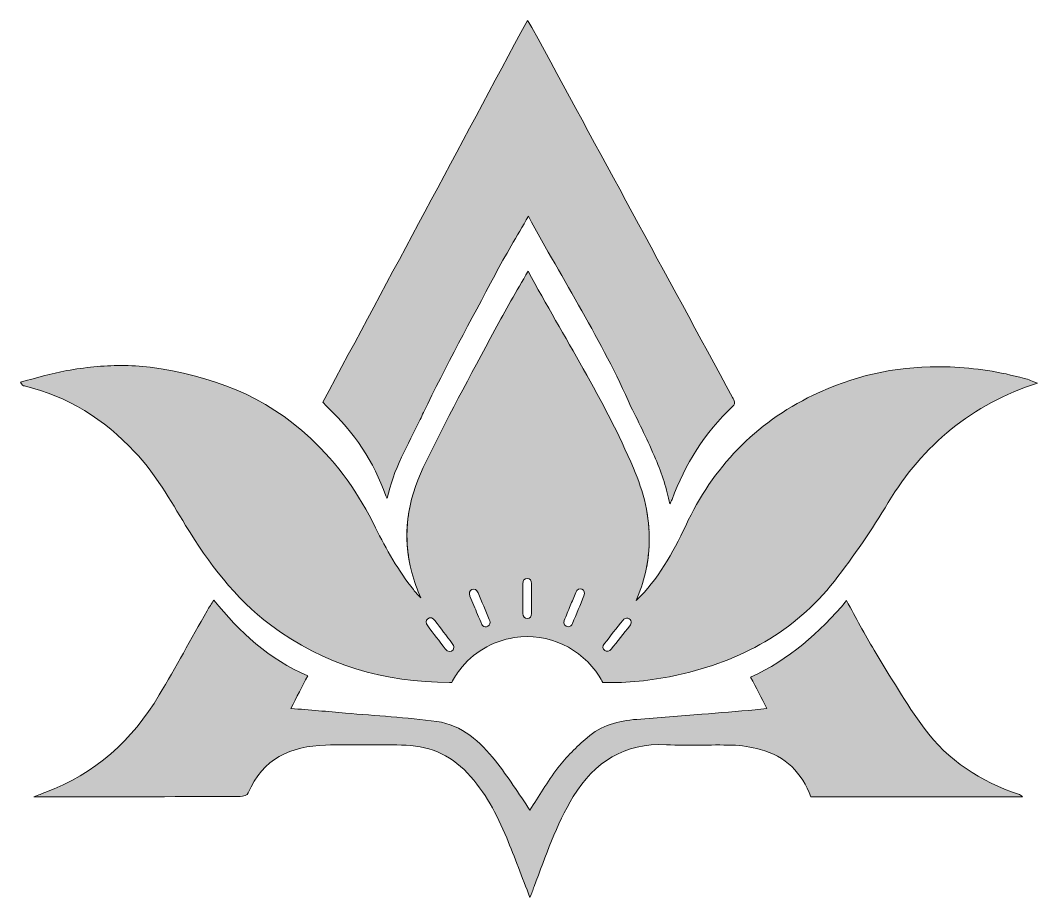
# Model space of a CAD drawing. Extents: x 221 to 859, y 265 to 815.
import ezdxf

# ---------------------------------------------------------------- set-up
doc = ezdxf.new("R2010")
doc.units = 0
doc.header["$MEASUREMENT"] = 0
doc.layers.add('Layer 1', color=7, linetype='Continuous')

# ---------------------------------------------------------------- blocks, each defined once
blk = doc.blocks.new('block 3')
at = {"layer": 'Layer 1', "true_color": 0x4f158e}
h = blk.add_hatch(color=194, dxfattribs=at)
h.dxf.hatch_style = 2
edge = h.paths.add_edge_path()
edge.add_spline(control_points=[(413.79, 572.44), (430.36, 556.65), (442.94, 538.42), (450.24, 516.94), (450.54, 516.41), (450.84, 515.89), (451.14, 515.36), (453.09, 523.96), (456.11, 532.55), (460.21, 541.11), (464, 549.03), (467.93, 556.91), (471.93, 564.75), (472.56, 566.21), (473.21, 567.67), (473.9, 569.12), (487.91, 598.36), (503.54, 626.83), (518.74, 655.49), (525.17, 667.61), (532.28, 679.37), (539.62, 692.24), (561.39, 651.83), (585.77, 613.95), (603.85, 572.74), (609.32, 562.08), (614.51, 551.23), (619.23, 540.17), (623.38, 530.44), (626.35, 521.06), (628.18, 511.9), (628.64, 512.8), (629.12, 513.7), (629.6, 514.59), (637.74, 536.76), (649.97, 556.37), (667.55, 572.96), (669.84, 575.12), (668.55, 576.63), (667.51, 578.55), (625.6, 655.87), (583.71, 733.21), (541.81, 810.54), (541.08, 811.87), (540.19, 813.11), (539.01, 814.96), (496.04, 734.7), (453.45, 655.17), (410.83, 575.57), (411.99, 574.34), (412.85, 573.34), (413.79, 572.44)], knot_values=[0, 0, 0, 0, 1, 1, 1, 2, 2, 2, 3, 3, 3, 4, 4, 4, 5, 5, 5, 6, 6, 6, 7, 7, 7, 8, 8, 8, 9, 9, 9, 10, 10, 10, 11, 11, 11, 12, 12, 12, 13, 13, 13, 14, 14, 14, 15, 15, 15, 16, 16, 16, 17, 17, 17, 17], degree=3, periodic=1)
h = blk.add_hatch(color=194, dxfattribs=at)
h.dxf.hatch_style = 2
edge = h.paths.add_edge_path()
edge.add_spline(control_points=[(465.34, 509.78), (465.34, 509.78), (465.34, 509.78), (465.34, 509.78), (465.07, 508.42), (464.83, 507.06), (464.62, 505.7), (464.83, 507.06), (465.07, 508.42), (465.34, 509.78)], knot_values=[0, 0, 0, 0, 1, 1, 1, 2, 2, 2, 3, 3, 3, 3], degree=3, periodic=1)
h = blk.add_hatch(color=194, dxfattribs=at)
h.dxf.hatch_style = 2
edge = h.paths.add_edge_path()
edge.add_spline(control_points=[(464.09, 501.59), (464.23, 502.96), (464.41, 504.33), (464.62, 505.69), (464.41, 504.33), (464.23, 502.96), (464.09, 501.59)], knot_values=[0, 0, 0, 0, 1, 1, 1, 2, 2, 2, 2], degree=3, periodic=1)
h = blk.add_hatch(color=194, dxfattribs=at)
h.dxf.hatch_style = 2
edge = h.paths.add_edge_path()
edge.add_spline(control_points=[(613.86, 506.88), (613.99, 506.11), (614.12, 505.33), (614.24, 504.55), (614.12, 505.33), (613.99, 506.11), (613.86, 506.88)], knot_values=[0, 0, 0, 0, 1, 1, 1, 2, 2, 2, 2], degree=3, periodic=1)
h = blk.add_hatch(color=194, dxfattribs=at)
h.dxf.hatch_style = 2
edge = h.paths.add_edge_path()
edge.add_spline(control_points=[(614.26, 504.46), (614.58, 502.31), (614.84, 500.14), (615.02, 497.96), (614.84, 500.14), (614.58, 502.31), (614.26, 504.46)], knot_values=[0, 0, 0, 0, 1, 1, 1, 2, 2, 2, 2], degree=3, periodic=1)
h = blk.add_hatch(color=194, dxfattribs=at)
h.dxf.hatch_style = 2
edge = h.paths.add_edge_path()
edge.add_spline(control_points=[(463.73, 497.45), (463.65, 496.07), (463.6, 494.7), (463.58, 493.32), (463.6, 494.7), (463.65, 496.07), (463.73, 497.45)], knot_values=[0, 0, 0, 0, 1, 1, 1, 2, 2, 2, 2], degree=3, periodic=1)
h = blk.add_hatch(color=194, dxfattribs=at)
h.dxf.hatch_style = 2
edge = h.paths.add_edge_path()
edge.add_spline(control_points=[(464.08, 501.58), (463.94, 500.21), (463.82, 498.84), (463.73, 497.47), (463.82, 498.84), (463.94, 500.21), (464.08, 501.58)], knot_values=[0, 0, 0, 0, 1, 1, 1, 2, 2, 2, 2], degree=3, periodic=1)
h = blk.add_hatch(color=194, dxfattribs=at)
h.dxf.hatch_style = 2
edge = h.paths.add_edge_path()
edge.add_spline(control_points=[(615.09, 497.2), (615.13, 496.7), (615.16, 496.2), (615.19, 495.7), (615.16, 496.2), (615.13, 496.7), (615.09, 497.2)], knot_values=[0, 0, 0, 0, 1, 1, 1, 2, 2, 2, 2], degree=3, periodic=1)
h = blk.add_hatch(color=194, dxfattribs=at)
h.dxf.hatch_style = 2
edge = h.paths.add_edge_path()
edge.add_spline(control_points=[(463.61, 489.15), (463.57, 490.53), (463.56, 491.91), (463.58, 493.29), (463.56, 491.91), (463.57, 490.53), (463.61, 489.15)], knot_values=[0, 0, 0, 0, 1, 1, 1, 2, 2, 2, 2], degree=3, periodic=1)
h = blk.add_hatch(color=194, dxfattribs=at)
h.dxf.hatch_style = 2
edge = h.paths.add_edge_path()
edge.add_spline(control_points=[(615.26, 494.35), (615.28, 493.92), (615.3, 493.5), (615.31, 493.07), (615.3, 493.5), (615.28, 493.92), (615.26, 494.35)], knot_values=[0, 0, 0, 0, 1, 1, 1, 2, 2, 2, 2], degree=3, periodic=1)
h = blk.add_hatch(color=194, dxfattribs=at)
h.dxf.hatch_style = 2
edge = h.paths.add_edge_path()
edge.add_spline(control_points=[(615.36, 490.34), (615.36, 490.68), (615.35, 491.02), (615.35, 491.36), (615.35, 491.02), (615.36, 490.68), (615.36, 490.34)], knot_values=[0, 0, 0, 0, 1, 1, 1, 2, 2, 2, 2], degree=3, periodic=1)
h = blk.add_hatch(color=194, dxfattribs=at)
h.dxf.hatch_style = 2
edge = h.paths.add_edge_path()
edge.add_spline(control_points=[(463.61, 489.12), (463.66, 487.73), (463.74, 486.35), (463.85, 484.96), (463.74, 486.35), (463.66, 487.73), (463.61, 489.12)], knot_values=[0, 0, 0, 0, 1, 1, 1, 2, 2, 2, 2], degree=3, periodic=1)
h = blk.add_hatch(color=194, dxfattribs=at)
h.dxf.hatch_style = 2
edge = h.paths.add_edge_path()
edge.add_spline(control_points=[(463.85, 484.93), (463.96, 483.54), (464.11, 482.15), (464.29, 480.75), (464.11, 482.15), (463.96, 483.54), (463.85, 484.93)], knot_values=[0, 0, 0, 0, 1, 1, 1, 2, 2, 2, 2], degree=3, periodic=1)
h = blk.add_hatch(color=194, dxfattribs=at)
h.dxf.hatch_style = 2
edge = h.paths.add_edge_path()
edge.add_spline(control_points=[(615.15, 484.02), (615.23, 485.19), (615.29, 486.37), (615.32, 487.56), (615.29, 486.37), (615.23, 485.19), (615.15, 484.02)], knot_values=[0, 0, 0, 0, 1, 1, 1, 2, 2, 2, 2], degree=3, periodic=1)
h = blk.add_hatch(color=194, dxfattribs=at)
h.dxf.hatch_style = 2
edge = h.paths.add_edge_path()
edge.add_spline(control_points=[(464.29, 480.73), (464.47, 479.34), (464.69, 477.94), (464.94, 476.53), (464.69, 477.94), (464.47, 479.34), (464.29, 480.73)], knot_values=[0, 0, 0, 0, 1, 1, 1, 2, 2, 2, 2], degree=3, periodic=1)
h = blk.add_hatch(color=194, dxfattribs=at)
h.dxf.hatch_style = 2
edge = h.paths.add_edge_path()
edge.add_spline(control_points=[(613.7, 472.46), (613.7, 472.46), (613.7, 472.46), (613.71, 472.46), (614.38, 476.06), (614.85, 479.72), (615.11, 483.47), (614.85, 479.72), (614.37, 476.05), (613.7, 472.46)], knot_values=[0, 0, 0, 0, 1, 1, 1, 2, 2, 2, 3, 3, 3, 3], degree=3, periodic=1)
at = {"layer": 'Layer 1', "lineweight": 0}
for points, knots in [([(413.79, 572.44), (430.36, 556.65), (442.94, 538.42), (450.24, 516.94), (450.54, 516.41), (450.84, 515.89), (451.14, 515.36), (453.09, 523.96), (456.11, 532.55), (460.21, 541.11), (464, 549.03), (467.93, 556.91), (471.93, 564.75), (472.56, 566.21), (473.21, 567.67), (473.9, 569.12), (487.91, 598.36), (503.54, 626.83), (518.74, 655.49), (525.17, 667.61), (532.28, 679.37), (539.62, 692.24), (561.39, 651.83), (585.77, 613.95), (603.85, 572.74), (609.32, 562.08), (614.51, 551.23), (619.23, 540.17), (623.38, 530.44), (626.35, 521.06), (628.18, 511.9), (628.64, 512.8), (629.12, 513.7), (629.6, 514.59), (637.74, 536.76), (649.97, 556.37), (667.55, 572.96), (669.84, 575.12), (668.55, 576.63), (667.51, 578.55), (625.6, 655.87), (583.71, 733.21), (541.81, 810.54), (541.08, 811.87), (540.19, 813.11), (539.01, 814.96), (496.04, 734.7), (453.45, 655.17), (410.83, 575.57), (411.99, 574.34), (412.85, 573.34), (413.79, 572.44)], [0, 0, 0, 0, 1, 1, 1, 2, 2, 2, 3, 3, 3, 4, 4, 4, 5, 5, 5, 6, 6, 6, 7, 7, 7, 8, 8, 8, 9, 9, 9, 10, 10, 10, 11, 11, 11, 12, 12, 12, 13, 13, 13, 14, 14, 14, 15, 15, 15, 16, 16, 16, 17, 17, 17, 17]), ([(465.34, 509.78), (465.34, 509.78), (465.34, 509.78), (465.34, 509.78), (465.07, 508.42), (464.83, 507.06), (464.62, 505.7), (464.83, 507.06), (465.07, 508.42), (465.34, 509.78)], [0, 0, 0, 0, 1, 1, 1, 2, 2, 2, 3, 3, 3, 3]), ([(464.09, 501.59), (464.23, 502.96), (464.41, 504.33), (464.62, 505.69), (464.41, 504.33), (464.23, 502.96), (464.09, 501.59)], [0, 0, 0, 0, 1, 1, 1, 2, 2, 2, 2]), ([(613.86, 506.88), (613.99, 506.11), (614.12, 505.33), (614.24, 504.55), (614.12, 505.33), (613.99, 506.11), (613.86, 506.88)], [0, 0, 0, 0, 1, 1, 1, 2, 2, 2, 2]), ([(614.26, 504.46), (614.58, 502.31), (614.84, 500.14), (615.02, 497.96), (614.84, 500.14), (614.58, 502.31), (614.26, 504.46)], [0, 0, 0, 0, 1, 1, 1, 2, 2, 2, 2]), ([(463.73, 497.45), (463.65, 496.07), (463.6, 494.7), (463.58, 493.32), (463.6, 494.7), (463.65, 496.07), (463.73, 497.45)], [0, 0, 0, 0, 1, 1, 1, 2, 2, 2, 2]), ([(464.08, 501.58), (463.94, 500.21), (463.82, 498.84), (463.73, 497.47), (463.82, 498.84), (463.94, 500.21), (464.08, 501.58)], [0, 0, 0, 0, 1, 1, 1, 2, 2, 2, 2]), ([(615.09, 497.2), (615.13, 496.7), (615.16, 496.2), (615.19, 495.7), (615.16, 496.2), (615.13, 496.7), (615.09, 497.2)], [0, 0, 0, 0, 1, 1, 1, 2, 2, 2, 2]), ([(463.61, 489.15), (463.57, 490.53), (463.56, 491.91), (463.58, 493.29), (463.56, 491.91), (463.57, 490.53), (463.61, 489.15)], [0, 0, 0, 0, 1, 1, 1, 2, 2, 2, 2]), ([(615.26, 494.35), (615.28, 493.92), (615.3, 493.5), (615.31, 493.07), (615.3, 493.5), (615.28, 493.92), (615.26, 494.35)], [0, 0, 0, 0, 1, 1, 1, 2, 2, 2, 2]), ([(615.36, 490.34), (615.36, 490.68), (615.35, 491.02), (615.35, 491.36), (615.35, 491.02), (615.36, 490.68), (615.36, 490.34)], [0, 0, 0, 0, 1, 1, 1, 2, 2, 2, 2]), ([(463.61, 489.12), (463.66, 487.73), (463.74, 486.35), (463.85, 484.96), (463.74, 486.35), (463.66, 487.73), (463.61, 489.12)], [0, 0, 0, 0, 1, 1, 1, 2, 2, 2, 2]), ([(463.85, 484.93), (463.96, 483.54), (464.11, 482.15), (464.29, 480.75), (464.11, 482.15), (463.96, 483.54), (463.85, 484.93)], [0, 0, 0, 0, 1, 1, 1, 2, 2, 2, 2]), ([(615.15, 484.02), (615.23, 485.19), (615.29, 486.37), (615.32, 487.56), (615.29, 486.37), (615.23, 485.19), (615.15, 484.02)], [0, 0, 0, 0, 1, 1, 1, 2, 2, 2, 2]), ([(464.29, 480.73), (464.47, 479.34), (464.69, 477.94), (464.94, 476.53), (464.69, 477.94), (464.47, 479.34), (464.29, 480.73)], [0, 0, 0, 0, 1, 1, 1, 2, 2, 2, 2]), ([(613.7, 472.46), (613.7, 472.46), (613.7, 472.46), (613.71, 472.46), (614.38, 476.06), (614.85, 479.72), (615.11, 483.47), (614.85, 479.72), (614.37, 476.05), (613.7, 472.46)], [0, 0, 0, 0, 1, 1, 1, 2, 2, 2, 3, 3, 3, 3])]:
    blk.add_open_spline(points, degree=3, knots=knots, dxfattribs=at)
blk = doc.blocks.new('block 2')
at = {"layer": 'Layer 1', "true_color": 0xfe6600}
h = blk.add_hatch(color=30, dxfattribs=at)
h.dxf.hatch_style = 2
edge = h.paths.add_edge_path()
edge.add_spline(control_points=[(850.28, 590.53), (835.02, 594.59), (819.55, 597.13), (803.71, 597.73), (801.23, 597.83), (798.77, 597.87), (796.32, 597.87), (768.9, 597.87), (742.74, 591.98), (717.92, 579.98), (681.51, 562.38), (655.25, 534.73), (638.16, 498.21), (630.08, 480.95), (620.83, 464.48), (607.09, 451.27), (607.09, 451.27), (607.09, 451.27), (607.09, 451.27), (612.1, 462.51), (614.94, 474.57), (615.32, 487.56), (615.81, 503.98), (611.77, 519.42), (605.43, 534.29), (587.2, 577.05), (561.92, 616.05), (539.46, 657.75), (532.12, 644.88), (525.01, 633.12), (518.58, 621), (503.37, 592.34), (487.75, 563.87), (473.74, 534.63), (463.82, 513.92), (460.5, 491.54), (466.66, 468.77), (468.16, 463.23), (470.01, 457.98), (472.16, 452.97), (472.16, 452.97), (472.16, 452.97), (472.16, 452.97), (472.16, 452.97), (472.16, 452.97), (472.16, 452.97), (472.16, 452.97), (472.16, 452.97), (472.16, 452.97), (470.58, 454.62), (469.06, 456.32), (467.64, 458.1), (458.26, 469.9), (450.51, 483.31), (443.87, 496.91), (433.51, 518.11), (420.34, 536.95), (403.16, 553.03), (374.84, 579.54), (340.51, 592.6), (302.62, 597.49), (296.57, 598.27), (290.52, 598.63), (284.47, 598.63), (273.09, 598.63), (261.74, 597.37), (250.47, 595.38), (240.66, 593.64), (231.09, 590.61), (221.4, 588.16), (222.44, 586.41), (223.16, 585.94), (223.95, 585.76), (251.36, 579.36), (273.88, 564.78), (292.98, 544.51), (305.96, 530.74), (315.19, 514.34), (324.95, 498.35), (339.35, 474.75), (355.8, 452.71), (377.99, 436.02), (411.74, 410.64), (449.66, 399.96), (490.15, 399.96), (490.63, 399.96), (491.11, 399.97), (491.59, 399.98), (493.03, 402.75), (494.7, 405.37), (496.59, 407.83), (504.72, 418.42), (516.74, 425.84), (530.78, 428.06), (552.19, 431.44), (572.93, 421.2), (583.98, 403.86), (584.8, 402.57), (585.55, 401.23), (586.25, 399.87), (587.42, 399.84), (588.6, 399.81), (589.77, 399.81), (604.4, 399.81), (618.94, 401.48), (633.45, 404.69), (672.67, 413.36), (706.27, 431.65), (731.25, 463.47), (743.51, 479.08), (754.68, 495.68), (764.97, 512.66), (786.92, 548.88), (817.2, 574.24), (858.6, 587.63), (855.38, 588.77), (852.88, 589.84), (850.28, 590.53)], knot_values=[0, 0, 0, 0, 1, 1, 1, 2, 2, 2, 3, 3, 3, 4, 4, 4, 5, 5, 5, 6, 6, 6, 7, 7, 7, 8, 8, 8, 9, 9, 9, 10, 10, 10, 11, 11, 11, 12, 12, 12, 13, 13, 13, 14, 14, 14, 15, 15, 15, 16, 16, 16, 17, 17, 17, 18, 18, 18, 19, 19, 19, 20, 20, 20, 21, 21, 21, 22, 22, 22, 23, 23, 23, 24, 24, 24, 25, 25, 25, 26, 26, 26, 27, 27, 27, 28, 28, 28, 29, 29, 29, 30, 30, 30, 31, 31, 31, 32, 32, 32, 33, 33, 33, 34, 34, 34, 35, 35, 35, 36, 36, 36, 37, 37, 37, 38, 38, 38, 39, 39, 39, 39], degree=3, periodic=1)
edge = h.paths.add_edge_path()
edge.add_spline(control_points=[(492.93, 421.76), (492.7, 419.75), (490.48, 418.65), (488.78, 419.74), (488.31, 420.04), (487.91, 420.49), (487.56, 420.94), (483.89, 425.74), (480.24, 430.55), (476.59, 435.37), (475.26, 437.12), (475.29, 438.72), (476.63, 439.79), (478.02, 440.9), (479.64, 440.52), (481.03, 438.7), (484.66, 433.94), (488.27, 429.17), (491.9, 424.41), (492.5, 423.62), (493.06, 422.82), (492.93, 421.76)], knot_values=[0, 0, 0, 0, 1, 1, 1, 2, 2, 2, 3, 3, 3, 4, 4, 4, 5, 5, 5, 6, 6, 6, 7, 7, 7, 7], degree=3, periodic=1)
edge = h.paths.add_edge_path()
edge.add_spline(control_points=[(513.4, 434.82), (512.05, 434.5), (511, 435.12), (510.44, 436.34), (509.51, 438.38), (508.68, 440.46), (507.82, 442.52), (506.22, 446.34), (504.61, 450.15), (503.03, 453.97), (502.2, 456), (502.67, 457.52), (504.29, 458.19), (505.9, 458.86), (507.3, 458.12), (508.15, 456.08), (510.47, 450.51), (512.76, 444.94), (515.06, 439.36), (515.29, 438.78), (515.46, 438.17), (515.62, 437.7), (515.5, 436.13), (514.78, 435.14), (513.4, 434.82)], knot_values=[0, 0, 0, 0, 1, 1, 1, 2, 2, 2, 3, 3, 3, 4, 4, 4, 5, 5, 5, 6, 6, 6, 7, 7, 7, 8, 8, 8, 8], degree=3, periodic=1)
edge = h.paths.add_edge_path()
edge.add_spline(control_points=[(538.89, 439.93), (537.22, 439.92), (536.15, 441.17), (536.13, 443.19), (536.11, 446.36), (536.13, 449.52), (536.13, 452.69), (536.13, 455.74), (536.12, 458.79), (536.13, 461.84), (536.14, 463.9), (537.17, 465.11), (538.86, 465.12), (540.53, 465.14), (541.65, 463.9), (541.65, 461.87), (541.67, 455.66), (541.67, 449.44), (541.65, 443.23), (541.65, 441.22), (540.53, 439.93), (538.89, 439.93)], knot_values=[0, 0, 0, 0, 1, 1, 1, 2, 2, 2, 3, 3, 3, 4, 4, 4, 5, 5, 5, 6, 6, 6, 7, 7, 7, 7], degree=3, periodic=1)
edge = h.paths.add_edge_path()
edge.add_spline(control_points=[(574.43, 454.28), (572.06, 448.5), (569.65, 442.72), (567.28, 436.94), (566.78, 435.7), (565.94, 434.96), (564.49, 434.84), (562.64, 434.81), (561.32, 436.75), (562.08, 438.73), (563.28, 441.83), (564.59, 444.89), (565.85, 447.97), (567.01, 450.78), (568.15, 453.6), (569.33, 456.41), (570.12, 458.28), (571.58, 459), (573.12, 458.35), (574.64, 457.7), (575.18, 456.13), (574.43, 454.28)], knot_values=[0, 0, 0, 0, 1, 1, 1, 2, 2, 2, 3, 3, 3, 4, 4, 4, 5, 5, 5, 6, 6, 6, 7, 7, 7, 7], degree=3, periodic=1)
edge = h.paths.add_edge_path()
edge.add_spline(control_points=[(603.24, 435.46), (599.33, 430.57), (595.43, 425.66), (591.49, 420.77), (590.3, 419.29), (588.69, 419.05), (587.41, 420.02), (586.09, 421.03), (585.97, 422.72), (587.21, 424.28), (591.07, 429.15), (594.96, 434), (598.83, 438.86), (599.64, 439.87), (600.6, 440.51), (601.96, 440.15), (603.13, 439.84), (603.76, 438.99), (604.04, 437.96), (604.1, 436.95), (603.8, 436.17), (603.24, 435.46)], knot_values=[0, 0, 0, 0, 1, 1, 1, 2, 2, 2, 3, 3, 3, 4, 4, 4, 5, 5, 5, 6, 6, 6, 7, 7, 7, 7], degree=3, periodic=1)
at = {"layer": 'Layer 1', "true_color": 0x4f158e}
h = blk.add_hatch(color=194, dxfattribs=at)
h.dxf.hatch_style = 2
edge = h.paths.add_edge_path()
edge.add_spline(control_points=[(390.83, 383.67), (402.66, 382.66), (413.89, 381.73), (425.11, 380.75), (444.14, 379.07), (463.28, 378.06), (482.19, 375.45), (498.03, 373.27), (509.5, 362.79), (519.03, 350.78), (526.92, 340.84), (533.66, 329.98), (540.6, 319.97), (546.06, 328.35), (551.46, 337.83), (558.05, 346.39), (563.38, 353.31), (569.77, 359.55), (576.37, 365.32), (585.16, 372.99), (595.97, 376.02), (607.55, 376.79), (621.15, 377.69), (634.72, 378.91), (648.31, 380.01), (659.41, 380.92), (670.51, 381.84), (681.61, 382.79), (683.92, 382.98), (686.21, 383.34), (688.99, 383.68), (685.56, 390.3), (682.33, 396.54), (678.84, 403.28), (702.71, 414.18), (721.88, 430.81), (738.86, 451.22), (744.81, 440.53), (750.16, 430.11), (756.25, 420.14), (766.36, 403.61), (776.09, 386.76), (787.53, 371.18), (802.36, 350.97), (822.96, 337.99), (846.61, 329.86), (847.5, 329.55), (848.37, 329.16), (849.16, 328.19), (805.03, 328.19), (760.91, 328.19), (716.49, 328.19), (711.03, 343.25), (700.7, 353.76), (684.78, 358.01), (679.07, 359.53), (673.06, 360.48), (667.15, 360.64), (653.5, 361.02), (639.8, 360.21), (626.17, 360.88), (599.73, 362.18), (581.15, 350.28), (567.75, 328.36), (556.95, 310.69), (550.47, 291.21), (543.21, 272.03), (542.41, 269.91), (541.63, 267.77), (540.62, 265.04), (535.62, 277.93), (531.04, 290.33), (526.02, 302.54), (519.95, 317.32), (512.49, 331.27), (501.43, 343.14), (490.17, 355.22), (476.27, 360.59), (460.11, 360.73), (444.28, 360.87), (428.44, 361.13), (412.62, 360.66), (390.85, 360.02), (373.18, 352.3), (364.19, 330.66), (363.67, 329.42), (360.88, 328.49), (359.14, 328.49), (322.99, 328.32), (286.83, 328.31), (250.68, 328.27), (244.24, 328.26), (237.8, 328.27), (229.76, 328.27), (232.98, 329.49), (234.87, 330.22), (236.76, 330.93), (268.15, 342.54), (291.5, 363.66), (308.4, 392.09), (318.73, 409.46), (328.37, 427.24), (338.36, 444.82), (339.64, 447.08), (341.12, 449.23), (342.58, 451.54), (358.82, 431.44), (377.16, 414.38), (401.4, 404.18), (397.9, 397.39), (394.51, 390.82), (390.83, 383.67)], knot_values=[0, 0, 0, 0, 1, 1, 1, 2, 2, 2, 3, 3, 3, 4, 4, 4, 5, 5, 5, 6, 6, 6, 7, 7, 7, 8, 8, 8, 9, 9, 9, 10, 10, 10, 11, 11, 11, 12, 12, 12, 13, 13, 13, 14, 14, 14, 15, 15, 15, 16, 16, 16, 17, 17, 17, 18, 18, 18, 19, 19, 19, 20, 20, 20, 21, 21, 21, 22, 22, 22, 23, 23, 23, 24, 24, 24, 25, 25, 25, 26, 26, 26, 27, 27, 27, 28, 28, 28, 29, 29, 29, 30, 30, 30, 31, 31, 31, 32, 32, 32, 33, 33, 33, 34, 34, 34, 35, 35, 35, 36, 36, 36, 37, 37, 37, 37], degree=3, periodic=1)
at = {"layer": 'Layer 1', "lineweight": 0}
for points, knots in [([(850.28, 590.53), (835.02, 594.59), (819.55, 597.13), (803.71, 597.73), (801.23, 597.83), (798.77, 597.87), (796.32, 597.87), (768.9, 597.87), (742.74, 591.98), (717.92, 579.98), (681.51, 562.38), (655.25, 534.73), (638.16, 498.21), (630.08, 480.95), (620.83, 464.48), (607.09, 451.27), (607.09, 451.27), (607.09, 451.27), (607.09, 451.27), (612.1, 462.51), (614.94, 474.57), (615.32, 487.56), (615.81, 503.98), (611.77, 519.42), (605.43, 534.29), (587.2, 577.05), (561.92, 616.05), (539.46, 657.75), (532.12, 644.88), (525.01, 633.12), (518.58, 621), (503.37, 592.34), (487.75, 563.87), (473.74, 534.63), (463.82, 513.92), (460.5, 491.54), (466.66, 468.77), (468.16, 463.23), (470.01, 457.98), (472.16, 452.97), (472.16, 452.97), (472.16, 452.97), (472.16, 452.97), (472.16, 452.97), (472.16, 452.97), (472.16, 452.97), (472.16, 452.97), (472.16, 452.97), (472.16, 452.97), (470.58, 454.62), (469.06, 456.32), (467.64, 458.1), (458.26, 469.9), (450.51, 483.31), (443.87, 496.91), (433.51, 518.11), (420.34, 536.95), (403.16, 553.03), (374.84, 579.54), (340.51, 592.6), (302.62, 597.49), (296.57, 598.27), (290.52, 598.63), (284.47, 598.63), (273.09, 598.63), (261.74, 597.37), (250.47, 595.38), (240.66, 593.64), (231.09, 590.61), (221.4, 588.16), (222.44, 586.41), (223.16, 585.94), (223.95, 585.76), (251.36, 579.36), (273.88, 564.78), (292.98, 544.51), (305.96, 530.74), (315.19, 514.34), (324.95, 498.35), (339.35, 474.75), (355.8, 452.71), (377.99, 436.02), (411.74, 410.64), (449.66, 399.96), (490.15, 399.96), (490.63, 399.96), (491.11, 399.97), (491.59, 399.98), (493.03, 402.75), (494.7, 405.37), (496.59, 407.83), (504.72, 418.42), (516.74, 425.84), (530.78, 428.06), (552.19, 431.44), (572.93, 421.2), (583.98, 403.86), (584.8, 402.57), (585.55, 401.23), (586.25, 399.87), (587.42, 399.84), (588.6, 399.81), (589.77, 399.81), (604.4, 399.81), (618.94, 401.48), (633.45, 404.69), (672.67, 413.36), (706.27, 431.65), (731.25, 463.47), (743.51, 479.08), (754.68, 495.68), (764.97, 512.66), (786.92, 548.88), (817.2, 574.24), (858.6, 587.63), (855.38, 588.77), (852.88, 589.84), (850.28, 590.53)], [0, 0, 0, 0, 1, 1, 1, 2, 2, 2, 3, 3, 3, 4, 4, 4, 5, 5, 5, 6, 6, 6, 7, 7, 7, 8, 8, 8, 9, 9, 9, 10, 10, 10, 11, 11, 11, 12, 12, 12, 13, 13, 13, 14, 14, 14, 15, 15, 15, 16, 16, 16, 17, 17, 17, 18, 18, 18, 19, 19, 19, 20, 20, 20, 21, 21, 21, 22, 22, 22, 23, 23, 23, 24, 24, 24, 25, 25, 25, 26, 26, 26, 27, 27, 27, 28, 28, 28, 29, 29, 29, 30, 30, 30, 31, 31, 31, 32, 32, 32, 33, 33, 33, 34, 34, 34, 35, 35, 35, 36, 36, 36, 37, 37, 37, 38, 38, 38, 39, 39, 39, 39]), ([(513.4, 434.82), (512.05, 434.5), (511, 435.12), (510.44, 436.34), (509.51, 438.38), (508.68, 440.46), (507.82, 442.52), (506.22, 446.34), (504.61, 450.15), (503.03, 453.97), (502.2, 456), (502.67, 457.52), (504.29, 458.19), (505.9, 458.86), (507.3, 458.12), (508.15, 456.08), (510.47, 450.51), (512.76, 444.94), (515.06, 439.36), (515.29, 438.78), (515.46, 438.17), (515.62, 437.7), (515.5, 436.13), (514.78, 435.14), (513.4, 434.82)], [0, 0, 0, 0, 1, 1, 1, 2, 2, 2, 3, 3, 3, 4, 4, 4, 5, 5, 5, 6, 6, 6, 7, 7, 7, 8, 8, 8, 8]), ([(538.89, 439.93), (537.22, 439.92), (536.15, 441.17), (536.13, 443.19), (536.11, 446.36), (536.13, 449.52), (536.13, 452.69), (536.13, 455.74), (536.12, 458.79), (536.13, 461.84), (536.14, 463.9), (537.17, 465.11), (538.86, 465.12), (540.53, 465.14), (541.65, 463.9), (541.65, 461.87), (541.67, 455.66), (541.67, 449.44), (541.65, 443.23), (541.65, 441.22), (540.53, 439.93), (538.89, 439.93)], [0, 0, 0, 0, 1, 1, 1, 2, 2, 2, 3, 3, 3, 4, 4, 4, 5, 5, 5, 6, 6, 6, 7, 7, 7, 7]), ([(574.43, 454.28), (572.06, 448.5), (569.65, 442.72), (567.28, 436.94), (566.78, 435.7), (565.94, 434.96), (564.49, 434.84), (562.64, 434.81), (561.32, 436.75), (562.08, 438.73), (563.28, 441.83), (564.59, 444.89), (565.85, 447.97), (567.01, 450.78), (568.15, 453.6), (569.33, 456.41), (570.12, 458.28), (571.58, 459), (573.12, 458.35), (574.64, 457.7), (575.18, 456.13), (574.43, 454.28)], [0, 0, 0, 0, 1, 1, 1, 2, 2, 2, 3, 3, 3, 4, 4, 4, 5, 5, 5, 6, 6, 6, 7, 7, 7, 7]), ([(390.83, 383.67), (402.66, 382.66), (413.89, 381.73), (425.11, 380.75), (444.14, 379.07), (463.28, 378.06), (482.19, 375.45), (498.03, 373.27), (509.5, 362.79), (519.03, 350.78), (526.92, 340.84), (533.66, 329.98), (540.6, 319.97), (546.06, 328.35), (551.46, 337.83), (558.05, 346.39), (563.38, 353.31), (569.77, 359.55), (576.37, 365.32), (585.16, 372.99), (595.97, 376.02), (607.55, 376.79), (621.15, 377.69), (634.72, 378.91), (648.31, 380.01), (659.41, 380.92), (670.51, 381.84), (681.61, 382.79), (683.92, 382.98), (686.21, 383.34), (688.99, 383.68), (685.56, 390.3), (682.33, 396.54), (678.84, 403.28), (702.71, 414.18), (721.88, 430.81), (738.86, 451.22), (744.81, 440.53), (750.16, 430.11), (756.25, 420.14), (766.36, 403.61), (776.09, 386.76), (787.53, 371.18), (802.36, 350.97), (822.96, 337.99), (846.61, 329.86), (847.5, 329.55), (848.37, 329.16), (849.16, 328.19), (805.03, 328.19), (760.91, 328.19), (716.49, 328.19), (711.03, 343.25), (700.7, 353.76), (684.78, 358.01), (679.07, 359.53), (673.06, 360.48), (667.15, 360.64), (653.5, 361.02), (639.8, 360.21), (626.17, 360.88), (599.73, 362.18), (581.15, 350.28), (567.75, 328.36), (556.95, 310.69), (550.47, 291.21), (543.21, 272.03), (542.41, 269.91), (541.63, 267.77), (540.62, 265.04), (535.62, 277.93), (531.04, 290.33), (526.02, 302.54), (519.95, 317.32), (512.49, 331.27), (501.43, 343.14), (490.17, 355.22), (476.27, 360.59), (460.11, 360.73), (444.28, 360.87), (428.44, 361.13), (412.62, 360.66), (390.85, 360.02), (373.18, 352.3), (364.19, 330.66), (363.67, 329.42), (360.88, 328.49), (359.14, 328.49), (322.99, 328.32), (286.83, 328.31), (250.68, 328.27), (244.24, 328.26), (237.8, 328.27), (229.76, 328.27), (232.98, 329.49), (234.87, 330.22), (236.76, 330.93), (268.15, 342.54), (291.5, 363.66), (308.4, 392.09), (318.73, 409.46), (328.37, 427.24), (338.36, 444.82), (339.64, 447.08), (341.12, 449.23), (342.58, 451.54), (358.82, 431.44), (377.16, 414.38), (401.4, 404.18), (397.9, 397.39), (394.51, 390.82), (390.83, 383.67)], [0, 0, 0, 0, 1, 1, 1, 2, 2, 2, 3, 3, 3, 4, 4, 4, 5, 5, 5, 6, 6, 6, 7, 7, 7, 8, 8, 8, 9, 9, 9, 10, 10, 10, 11, 11, 11, 12, 12, 12, 13, 13, 13, 14, 14, 14, 15, 15, 15, 16, 16, 16, 17, 17, 17, 18, 18, 18, 19, 19, 19, 20, 20, 20, 21, 21, 21, 22, 22, 22, 23, 23, 23, 24, 24, 24, 25, 25, 25, 26, 26, 26, 27, 27, 27, 28, 28, 28, 29, 29, 29, 30, 30, 30, 31, 31, 31, 32, 32, 32, 33, 33, 33, 34, 34, 34, 35, 35, 35, 36, 36, 36, 37, 37, 37, 37]), ([(492.93, 421.76), (492.7, 419.75), (490.48, 418.65), (488.78, 419.74), (488.31, 420.04), (487.91, 420.49), (487.56, 420.94), (483.89, 425.74), (480.24, 430.55), (476.59, 435.37), (475.26, 437.12), (475.29, 438.72), (476.63, 439.79), (478.02, 440.9), (479.64, 440.52), (481.03, 438.7), (484.66, 433.94), (488.27, 429.17), (491.9, 424.41), (492.5, 423.62), (493.06, 422.82), (492.93, 421.76)], [0, 0, 0, 0, 1, 1, 1, 2, 2, 2, 3, 3, 3, 4, 4, 4, 5, 5, 5, 6, 6, 6, 7, 7, 7, 7]), ([(603.24, 435.46), (599.33, 430.57), (595.43, 425.66), (591.49, 420.77), (590.3, 419.29), (588.69, 419.05), (587.41, 420.02), (586.09, 421.03), (585.97, 422.72), (587.21, 424.28), (591.07, 429.15), (594.96, 434), (598.83, 438.86), (599.64, 439.87), (600.6, 440.51), (601.96, 440.15), (603.13, 439.84), (603.76, 438.99), (604.04, 437.96), (604.1, 436.95), (603.8, 436.17), (603.24, 435.46)], [0, 0, 0, 0, 1, 1, 1, 2, 2, 2, 3, 3, 3, 4, 4, 4, 5, 5, 5, 6, 6, 6, 7, 7, 7, 7])]:
    blk.add_open_spline(points, degree=3, knots=knots, dxfattribs=at)
at = {"layer": 'Layer 1'}
blk.add_blockref('block 3', (0, 0), dxfattribs=at)

msp = doc.modelspace()

# ---------------------------------------------------------------- block references
at = {"layer": 'Layer 1'}
msp.add_blockref('block 2', (0, 0), dxfattribs=at)

doc.saveas('drawing.dxf')
